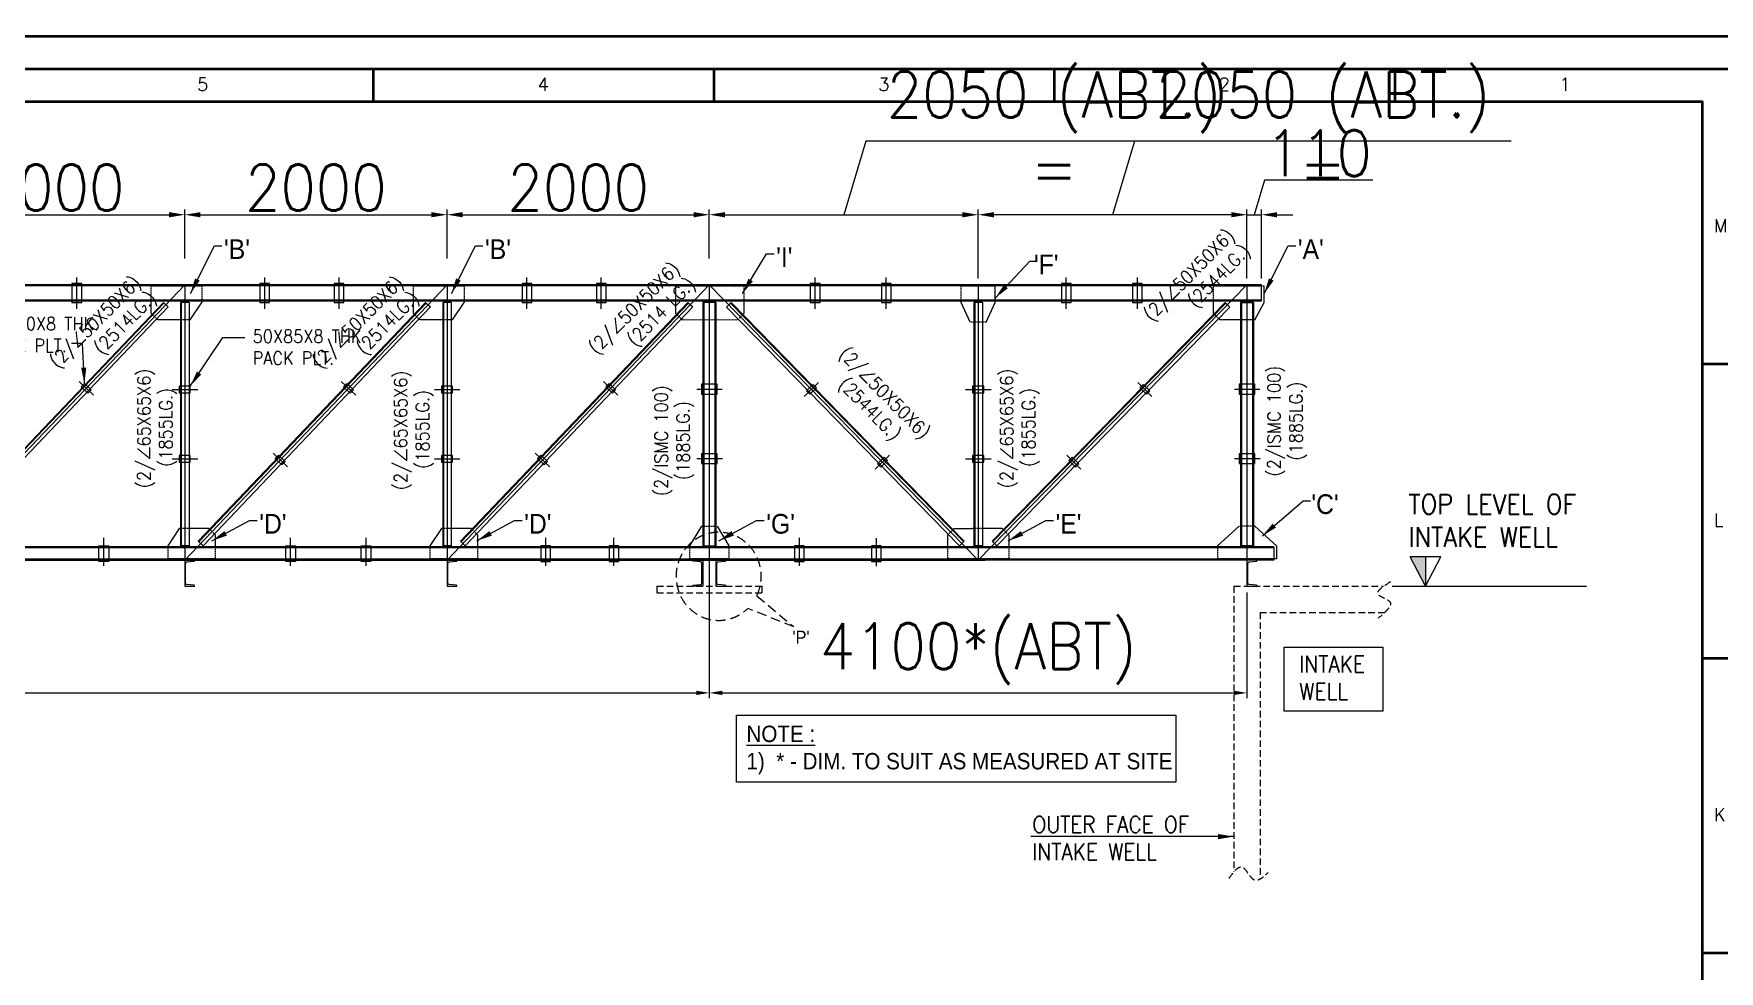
# Model space of a CAD drawing. Header units: millimetres. Extents: x 0 to 1124626, y -157535 to 82123.
# Drawn here: x 381755 to 394609, y 51210 to 58361 of the extents above; entities that cross this region are included whole.
import ezdxf
from ezdxf.enums import TextEntityAlignment as Align

# ---------------------------------------------------------------- set-up
doc = ezdxf.new("R2010")
doc.units = ezdxf.units.MM
doc.header["$MEASUREMENT"] = 0
for name, pattern in [('CENTER', [2, 1.25, -0.25, 0.25, -0.25]), ('DASHED', [0.75, 0.5, -0.25]), ('HIDDEN', [0.375, 0.25, -0.125])]:
    doc.linetypes.add(name, pattern=pattern)
for name, color, linetype, lineweight in [('BORDER', 230, 'Continuous', 40), ('CN', 253, 'Continuous', 15), ('Dim', 6, 'Continuous', 13), ('HIDE', 251, 'HIDDEN', 13), ('PLATE', 190, 'Continuous', 20), ('STR. STEEL', 25, 'Continuous', 18), ('structure', 183, 'Continuous', 15), ('Text', 7, 'Continuous', 15), ('TEXT-4', 2, 'Continuous', 25), ('TITLE TEXT', 50, 'Continuous', 18)]:
    doc.layers.add(name, color=color, linetype=linetype, lineweight=lineweight)
doc.styles.add('ROMANS', font='romans.shx', dxfattribs={"oblique": 10, "height": 0.15})
doc.styles.add('style1', font='romans.shx', dxfattribs={"width": 0.9, "height": 300})
doc.dimstyles.new('Copy of DIM-1', dxfattribs={"dimscale": 40, "dimtxt": 125, "dimasz": 3, "dimexe": 1, "dimexo": 1.2, "dimgap": 0.8, "dimtad": 1, "dimdec": 0, "dimzin": 1, "dimdsep": 46, "dimtxsty": 'style1', "dimcen": 2, "dimclrd": 8, "dimclre": 8, "dimclrt": 7, "dimadec": 0, "dimazin": 0, "dimtfac": 1, "dimtdec": 0, "dimtofl": 0, "dimtmove": 1, "dimatfit": 3, "dimfxl": 1, "dimtolj": 1, "dimtzin": 0, "dimlwd": 9, "dimlwe": 9, "dimarcsym": 1})

# ---------------------------------------------------------------- blocks, each defined once
blk = doc.blocks.new('*D348')
at = {"layer": 'DEFPOINTS', "color": 0, "ltscale": 20, "transparency": 16777216}
for p in [(382907, 56980), (380907, 56598), (382907, 56598)]:
    blk.add_point(p, dxfattribs=at)
at = {"layer": 'Dim', "color": 8, "lineweight": 9, "ltscale": 20, "transparency": 16777216}
for p, q in [((380907, 56646), (380907, 57020)), ((381027, 56980), (382787, 56980)), ((382907, 56646), (382907, 57020))]:
    blk.add_line(p, q, dxfattribs=at)
at = {"layer": 'Dim', "color": 8, "ltscale": 20, "transparency": 16777216}
for points in [[(381027, 57000), (381027, 56960), (380907, 56980)], [(382787, 56960), (382787, 57000), (382907, 56980)]]:
    blk.add_solid(points, dxfattribs=at)
at = {"layer": 'Dim', "color": 7, "ltscale": 20, "transparency": 16777216, "insert": (381907, 57187), "char_height": 350, "attachment_point": 5, "style": 'style1'}
blk.add_mtext('\\A1;2000', dxfattribs=at)
blk = doc.blocks.new('*D349')
at = {"layer": 'DEFPOINTS', "color": 0, "ltscale": 20, "transparency": 16777216}
for p in [(384907, 56980), (382907, 56598), (384907, 56598)]:
    blk.add_point(p, dxfattribs=at)
at = {"layer": 'Dim', "color": 8, "lineweight": 9, "ltscale": 20, "transparency": 16777216}
for p, q in [((382907, 56646), (382907, 57020)), ((383027, 56980), (384787, 56980)), ((384907, 56646), (384907, 57020))]:
    blk.add_line(p, q, dxfattribs=at)
at = {"layer": 'Dim', "color": 8, "ltscale": 20, "transparency": 16777216}
for points in [[(383027, 57000), (383027, 56960), (382907, 56980)], [(384787, 56960), (384787, 57000), (384907, 56980)]]:
    blk.add_solid(points, dxfattribs=at)
at = {"layer": 'Dim', "color": 7, "ltscale": 20, "transparency": 16777216, "insert": (383907, 57187), "char_height": 350, "attachment_point": 5, "style": 'style1'}
blk.add_mtext('\\A1;2000', dxfattribs=at)
blk = doc.blocks.new('*D350')
at = {"layer": 'DEFPOINTS', "color": 0, "ltscale": 20, "transparency": 16777216}
for p in [(386907, 56980), (384907, 56598), (386907, 56598)]:
    blk.add_point(p, dxfattribs=at)
at = {"layer": 'Dim', "color": 8, "lineweight": 9, "ltscale": 20, "transparency": 16777216}
for p, q in [((384907, 56646), (384907, 57020)), ((385027, 56980), (386787, 56980)), ((386907, 56646), (386907, 57020))]:
    blk.add_line(p, q, dxfattribs=at)
at = {"layer": 'Dim', "color": 8, "ltscale": 20, "transparency": 16777216}
for points in [[(385027, 57000), (385027, 56960), (384907, 56980)], [(386787, 56960), (386787, 57000), (386907, 56980)]]:
    blk.add_solid(points, dxfattribs=at)
at = {"layer": 'Dim', "color": 7, "ltscale": 20, "transparency": 16777216, "insert": (385907, 57187), "char_height": 350, "attachment_point": 5, "style": 'style1'}
blk.add_mtext('\\A1;2000', dxfattribs=at)
blk = doc.blocks.new('*D352')
at = {"layer": 'DEFPOINTS', "color": 0, "ltscale": 20, "transparency": 16777216}
for p in [(386907, 54519), (391007, 54146), (391007, 53333)]:
    blk.add_point(p, dxfattribs=at)
at = {"layer": 'Dim', "color": 8, "lineweight": 9, "ltscale": 20, "transparency": 16777216}
for p, q in [((386907, 54471), (386907, 53293)), ((391007, 54098), (391007, 53293)), ((387007, 53333), (390907, 53333))]:
    blk.add_line(p, q, dxfattribs=at)
at = {"layer": 'Dim', "color": 8, "ltscale": 20, "transparency": 16777216}
for points in [[(387007, 53350), (387007, 53317), (386907, 53333)], [(390907, 53317), (390907, 53350), (391007, 53333)]]:
    blk.add_solid(points, dxfattribs=at)
at = {"layer": 'Dim', "color": 7, "ltscale": 20, "transparency": 16777216, "insert": (388957, 53631), "char_height": 350, "attachment_point": 5, "style": 'style1'}
blk.add_mtext('\\A1;4100*(ABT)', dxfattribs=at)
blk = doc.blocks.new('*D353')
at = {"layer": 'DEFPOINTS', "color": 0, "ltscale": 20, "transparency": 16777216}
for p in [(388957, 56980), (386907, 56598), (388957, 56446)]:
    blk.add_point(p, dxfattribs=at)
at = {"layer": 'Dim', "color": 8, "lineweight": 9, "ltscale": 20, "transparency": 16777216}
for p, q in [((388100, 57541), (387932, 56980)), ((390971, 57541), (388100, 57541)), ((386907, 56646), (386907, 57020)), ((387027, 56980), (388837, 56980)), ((388957, 56494), (388957, 57020))]:
    blk.add_line(p, q, dxfattribs=at)
at = {"layer": 'Dim', "color": 8, "ltscale": 20, "transparency": 16777216}
for points in [[(387027, 57000), (387027, 56960), (386907, 56980)], [(388837, 56960), (388837, 57000), (388957, 56980)]]:
    blk.add_solid(points, dxfattribs=at)
at = {"layer": 'Dim', "color": 7, "ltscale": 20, "transparency": 16777216, "char_height": 350, "attachment_point": 5, "style": 'style1'}
for s, insert in [('\\A1;2050 (ABT.)', (389536, 57839)), ('=', (389536, 57334))]:
    blk.add_mtext(s, dxfattribs=dict(at, insert=insert))
blk = doc.blocks.new('*D355')
at = {"layer": 'DEFPOINTS', "color": 0, "ltscale": 20, "transparency": 16777216}
for p in [(386907, 53675), (368907, 53452), (386907, 53333)]:
    blk.add_point(p, dxfattribs=at)
at = {"layer": 'Dim', "color": 8, "lineweight": 9, "ltscale": 20, "transparency": 16777216}
for p, q in [((386907, 53627), (386907, 53293)), ((368907, 53404), (368907, 53293)), ((369007, 53333), (386807, 53333))]:
    blk.add_line(p, q, dxfattribs=at)
at = {"layer": 'Dim', "color": 8, "ltscale": 20, "transparency": 16777216}
for points in [[(369007, 53350), (369007, 53317), (368907, 53333)], [(386807, 53317), (386807, 53350), (386907, 53333)]]:
    blk.add_solid(points, dxfattribs=at)
at = {"layer": 'Dim', "color": 7, "ltscale": 20, "transparency": 16777216, "insert": (377370, 53540), "char_height": 350, "attachment_point": 5, "style": 'style1'}
blk.add_mtext('\\A1;18000', dxfattribs=at)
blk = doc.blocks.new('*D401')
at = {"layer": 'DEFPOINTS', "color": 0, "ltscale": 20, "transparency": 16777216}
for p in [(391117, 56980), (391007, 56446), (391117, 56446)]:
    blk.add_point(p, dxfattribs=at)
at = {"layer": 'Dim', "color": 8, "lineweight": 9, "ltscale": 20, "transparency": 16777216}
for p, q in [((391141, 57243), (391062, 56980)), ((391967, 57243), (391141, 57243)), ((390887, 56980), (390767, 56980)), ((391007, 56494), (391007, 57020)), ((391007, 56980), (391117, 56980)), ((391117, 56494), (391117, 57020)), ((391237, 56980), (391357, 56980))]:
    blk.add_line(p, q, dxfattribs=at)
at = {"layer": 'Dim', "color": 8, "ltscale": 20, "transparency": 16777216}
for points in [[(390887, 56960), (390887, 57000), (391007, 56980)], [(391237, 57000), (391237, 56960), (391117, 56980)]]:
    blk.add_solid(points, dxfattribs=at)
at = {"layer": 'Dim', "color": 7, "ltscale": 20, "transparency": 16777216, "insert": (391554, 57450), "char_height": 350, "attachment_point": 5, "style": 'style1'}
blk.add_mtext('\\A1;110', dxfattribs=at)
blk = doc.blocks.new('*D480')
at = {"layer": 'DEFPOINTS', "color": 0, "ltscale": 20, "transparency": 16777216}
for p in [(388957, 56980), (391007, 56598), (388957, 56446)]:
    blk.add_point(p, dxfattribs=at)
at = {"layer": 'Dim', "color": 8, "lineweight": 9, "ltscale": 20, "transparency": 16777216}
for p, q in [((390150, 57541), (389982, 56980)), ((393021, 57541), (390150, 57541)), ((388957, 56494), (388957, 57020)), ((390887, 56980), (389077, 56980)), ((391007, 56646), (391007, 57020))]:
    blk.add_line(p, q, dxfattribs=at)
at = {"layer": 'Dim', "color": 8, "ltscale": 20, "transparency": 16777216}
for points in [[(389077, 57000), (389077, 56960), (388957, 56980)], [(390887, 56960), (390887, 57000), (391007, 56980)]]:
    blk.add_solid(points, dxfattribs=at)
at = {"layer": 'Dim', "color": 7, "ltscale": 20, "transparency": 16777216, "char_height": 350, "attachment_point": 5, "style": 'style1'}
for s, insert in [('\\A1;2050 (ABT.)', (391586, 57839)), ('=', (391586, 57334))]:
    blk.add_mtext(s, dxfattribs=dict(at, insert=insert))
blk = doc.blocks.new('SHEET-1')
at = {"layer": 'BORDER', "color": 230}
for p, q in [((628.25, 589), (628.25, 584)), ((680.19, 589), (680.19, 584)), ((732.13, 589), (732.13, 584)), ((784.06, 589), (784.06, 584)), ((831, 544.08), (836, 544.08)), ((831, 499.15), (836, 499.15)), ((831, 454.23), (836, 454.23))]:
    blk.add_line(p, q, dxfattribs=at)
at = {"layer": 'BORDER', "color": 141}
blk.add_lwpolyline([(0, 0), (841, 0), (841, 594), (0, 594)], close=True, dxfattribs=at)
at = {"layer": 'BORDER', "color": 230}
for points in [[(5, 5), (836, 5), (836, 589), (5, 589)], [(10, 10), (831, 10), (831, 584), (10, 584)]]:
    blk.add_lwpolyline(points, close=True, dxfattribs=at)
at = {"layer": 'BORDER', "color": 31, "style": 'ROMANS'}
for s, p in [('5', (601.4, 585.7)), ('4', (653.33, 585.7)), ('3', (705.27, 585.7)), ('2', (757.21, 585.7)), ('1', (809.15, 585.7)), ('M', (832.72, 564.15)), ('L', (832.72, 519.23)), ('K', (832.72, 474.3))]:
    blk.add_text(s, height=2, dxfattribs=at).set_placement(p)
blk.add_attdef('FILE', text='', height=2, dxfattribs=at).set_placement((836.21, 1.37), align=Align.RIGHT)

msp = doc.modelspace()

# ---------------------------------------------------------------- hatches: boundary and pattern name
at = {"layer": 'Dim', "ltscale": 20}
msp.add_hatch(color=4, dxfattribs=at).paths.add_polyline_path([(392367.6216, 54145.9608), (392367.6216, 54370.5666), (392250.4979, 54370.5666)])

# ---------------------------------------------------------------- linework, layer by layer
at = {"layer": 'CN', "ltscale": 20}
for p, q in [((382907.0214, 56445.9608), (380907.0214, 54345.9608)), ((382907.0214, 56445.9608), (382907.0214, 54345.9608)), ((384907.0214, 56445.9608), (382907.0214, 54345.9608)), ((384907.0214, 56445.9608), (384907.0214, 54345.9608)), ((386907.0214, 56445.9608), (384907.0214, 54345.9608)), ((386907.0214, 56445.9608), (386907.0214, 54345.9608)), ((386907.0214, 56445.9608), (388957.0214, 54345.9608)), ((388957.0214, 56445.9608), (388957.0214, 54345.9608)), ((388957.0214, 56445.9608), (388957.0214, 54345.9608)), ((391007.0214, 56445.9608), (388957.0214, 54345.9608)), ((391007.0214, 56445.9608), (391007.0214, 54345.9608)), ((368702.0214, 54345.9608), (389007.0214, 54345.9608)), ((391212.0214, 54345.9608), (368702.0214, 54345.9608))]:
    msp.add_line(p, q, dxfattribs=at)
at = {"layer": 'CN', "linetype": 'Continuous', "ltscale": 5}
for p, q in [((382083.5214, 56262.8466), (382083.5214, 56502.0071)), ((383516.5214, 56262.8466), (383516.5214, 56502.0071)), ((384083.5214, 56262.8466), (384083.5214, 56502.0071)), ((385516.5214, 56262.8466), (385516.5214, 56502.0071)), ((386083.5214, 56262.8466), (386083.5214, 56502.0071)), ((387714.8362, 56262.8466), (387714.8362, 56502.0071)), ((388256.8362, 56262.8466), (388256.8362, 56502.0071)), ((389629.0214, 56262.8466), (389629.0214, 56502.0071)), ((390171.0214, 56262.8466), (390171.0214, 56502.0071)), ((382210.4454, 55603.7996), (382100.7838, 55708.2392)), ((384210.4454, 55603.7996), (384100.7838, 55708.2392)), ((386210.4454, 55603.7996), (386100.7838, 55708.2392)), ((387631.5727, 55594.2619), (387739.9374, 55700.0465)), ((390282.4702, 55594.2619), (390174.1055, 55700.0465)), ((382811.6082, 55647.8573), (383005.7219, 55647.8573)), ((384811.6082, 55647.8573), (385005.7219, 55647.8573)), ((386810.9256, 55649.8411), (387005.0393, 55649.8411)), ((388861.6082, 55647.8573), (389055.7219, 55647.8573)), ((390910.9256, 55649.8411), (391105.0393, 55649.8411)), ((383689.7558, 55057.0755), (383580.0942, 55161.5151)), ((385689.7558, 55057.0755), (385580.0942, 55161.5151)), ((388172.9761, 55039.6535), (388281.3409, 55145.4381)), ((389741.0667, 55039.6535), (389632.702, 55145.4381)), ((382811.6082, 55117.8573), (383005.7219, 55117.8573)), ((384811.6082, 55117.8573), (385005.7219, 55117.8573)), ((386812.2837, 55119.8429), (387006.3974, 55119.8429)), ((388861.6082, 55117.8573), (389055.7219, 55117.8573)), ((390912.2837, 55119.8429), (391106.3974, 55119.8429)), ((382289.5214, 54301.9584), (382289.5214, 54516.119)), ((383714.5214, 54301.9584), (383714.5214, 54516.119)), ((384289.5214, 54301.9584), (384289.5214, 54516.119)), ((385659.7554, 54301.9584), (385659.7554, 54516.119)), ((386179.7554, 54301.9584), (386179.7554, 54516.119)), ((387594.0214, 54301.9584), (387594.0214, 54516.119)), ((388181.0214, 54298.8805), (388181.0214, 54513.0411))]:
    msp.add_line(p, q, dxfattribs=at)
at = {"layer": 'CN', "linetype": 'CENTER', "ltscale": 20}
msp.add_line((386907.0214, 54489.7587), (386907.0214, 54004.9321), dxfattribs=at)
at = {"layer": 'Dim', "color": 2, "ltscale": 20}
for p, q in [((392484.7454, 54370.5666), (392250.4979, 54370.5666)), ((392367.6216, 54145.9608), (392250.4979, 54370.5666)), ((392367.6216, 54370.5666), (392367.6216, 54145.9608)), ((392367.6216, 54145.9608), (392484.7454, 54370.5666)), ((392114.3458, 54145.9608), (393594.842, 54145.9608))]:
    msp.add_line(p, q, dxfattribs=at)
at = {"layer": 'Dim', "color": 2, "linetype": 'DASHED', "ltscale": 150}
for p, q in [((387269.2484, 54073.9799), (387552.0975, 53835.9248)), ((387552.0975, 53835.9248), (387200.6366, 53977.655))]:
    msp.add_line(p, q, dxfattribs=at)
at = {"layer": 'Dim', "ltscale": 20}
msp.add_lwpolyline([(391289.8461, 53682.8601), (392042.7217, 53682.8601), (392042.7217, 53194.7421), (391289.8461, 53194.7421)], close=True, dxfattribs=at)
at = {"layer": 'Dim', "ltscale": 0.005}
msp.add_lwpolyline([(387113.8742, 53164.4458), (390465.3916, 53164.4458), (390465.3916, 52652.1025), (387113.8742, 52652.1025)], close=True, dxfattribs=at)
at = {"layer": 'Dim', "linetype": 'DASHED', "ltscale": 150}
msp.add_ellipse((386978.1829, 54222.172), major_axis=(0, -336.0325), ratio=0.9651012162, start_param=1.1140778788, end_param=7.0390787259, dxfattribs=at)
at = {"layer": 'HIDE', "linetype": 'HIDDEN', "ltscale": 200}
for p, q in [((386507.0214, 54145.9608), (387307.0214, 54145.9608)), ((386507.0214, 54145.9608), (386507.0214, 54095.1931)), ((387307.0214, 54145.9608), (387307.0214, 54095.1931)), ((390907.0214, 54145.9608), (392049.145, 54145.9608)), ((390907.0214, 54145.9608), (390907.0214, 51967.5806)), ((386507.0214, 54095.1931), (387307.0214, 54095.1931)), ((391107.0214, 53945.9608), (392056.6272, 53945.9608)), ((391107.0214, 53945.9608), (391107.0214, 51914.1975))]:
    msp.add_line(p, q, dxfattribs=at)
for points in [[(392100.2318, 54178.9466), (392006.6407, 54085.449), (392094.0902, 54030.7581), (392008.0531, 53903.5466)], [(390870.3739, 51919.396), (390970.3889, 52004.5128), (391062.23, 51907.804), (391168.9642, 51962.3577)]]:
    msp.add_spline(points, degree=3, dxfattribs=at)
at = {"layer": 'PLATE', "linetype": 'DASHED', "ltscale": 20}
for p, q in [((383037.0214, 56435.9608), (382650.4779, 56435.9608)), ((382650.4779, 56320.9608), (382650.4779, 56435.9608)), ((383037.0214, 56435.9608), (383037.0214, 56310.9608)), ((385037.0214, 56435.9608), (384650.4779, 56435.9608)), ((384650.4779, 56320.9608), (384650.4779, 56435.9608)), ((385037.0214, 56435.9608), (385037.0214, 56310.9608)), ((387172.8362, 56435.9608), (386650.4779, 56435.9608)), ((386650.4779, 56320.9608), (386650.4779, 56435.9608)), ((387172.8362, 56320.9608), (387172.8362, 56435.9608)), ((389087.0214, 56435.9608), (388827.0214, 56435.9608)), ((388827.0214, 56310.9608), (388827.0214, 56435.9608)), ((391137.0214, 56435.9608), (390750.4779, 56435.9608)), ((390750.4779, 56329.1608), (390750.4779, 56435.9608)), ((382650.4779, 56227.3401), (382701.1676, 56179.0642)), ((382949.5214, 56179.0642), (382864.5214, 56179.0642)), ((384650.4779, 56227.3401), (384701.1676, 56179.0642)), ((384949.5214, 56179.0642), (384864.5214, 56179.0642)), ((386650.4779, 56227.3401), (386701.1676, 56179.0642)), ((387172.8362, 56229.6435), (387123.3387, 56180.146)), ((390750.4779, 56227.3401), (390801.1676, 56179.0642)), ((391049.5214, 56179.0642), (390964.5214, 56179.0642)), ((391067.0214, 56179.0642), (390964.5214, 56179.0642)), ((389017.0214, 56160.9608), (388897.0214, 56160.9608)), ((382949.5214, 54587.8573), (382864.5214, 54587.8573)), ((383139.7554, 54539.5815), (383089.0658, 54587.8573)), ((384949.5214, 54587.8573), (384864.5214, 54587.8573)), ((385139.7554, 54539.5815), (385089.0658, 54587.8573)), ((386847.0214, 54605.9608), (386967.0214, 54605.9608)), ((388724.2874, 54539.5815), (388774.9771, 54587.8573)), ((388999.5214, 54587.8573), (388914.5214, 54587.8573)), ((389189.7554, 54539.5815), (389139.0658, 54587.8573)), ((391067.0214, 54605.9608), (390947.0214, 54605.9608)), ((382777.0214, 54455.9608), (382777.0214, 54355.9608)), ((383139.7554, 54445.9608), (383139.7554, 54355.9608)), ((384777.0214, 54455.9608), (384777.0214, 54355.9608)), ((385139.7554, 54445.9608), (385139.7554, 54355.9608)), ((386757.0214, 54455.9608), (386757.0214, 54355.9608)), ((387057.0214, 54455.9608), (387057.0214, 54355.9608)), ((388724.2874, 54445.9608), (388724.2874, 54355.9608)), ((389189.7554, 54445.9608), (389189.7554, 54355.9608)), ((390782.0214, 54455.9608), (390782.0214, 54355.9608)), ((383139.7554, 54355.9608), (382777.0214, 54355.9608)), ((385139.7554, 54355.9608), (384777.0214, 54355.9608)), ((387057.0214, 54355.9608), (386757.0214, 54355.9608)), ((389189.7554, 54355.9608), (388724.2874, 54355.9608)), ((391212.0214, 54355.9608), (390782.0214, 54355.9608))]:
    msp.add_line(p, q, dxfattribs=at)
at = {"layer": 'PLATE', "ltscale": 20}
for p, q in [((389087.0214, 56310.9608), (389087.0214, 56435.9608)), ((391137.0214, 56310.9608), (391137.0214, 56435.9608)), ((382650.4779, 56227.3401), (382650.4779, 56320.9608)), ((382949.5214, 56179.0642), (383037.0214, 56310.9608)), ((384650.4779, 56227.3401), (384650.4779, 56320.9608)), ((384949.5214, 56179.0642), (385037.0214, 56310.9608)), ((386650.4779, 56227.3401), (386650.4779, 56320.9608)), ((387172.8362, 56229.6435), (387172.8362, 56320.9608)), ((388897.0214, 56160.9608), (388827.0214, 56310.9608)), ((389017.0214, 56160.9608), (389087.0214, 56310.9608)), ((390750.4779, 56227.3401), (390750.4779, 56329.1608)), ((391067.0214, 56179.0642), (391137.0214, 56310.9608)), ((382864.5214, 56179.0642), (382701.1676, 56179.0642)), ((384864.5214, 56179.0642), (384701.1676, 56179.0642)), ((386701.1676, 56179.0642), (387123.3387, 56180.146)), ((390964.5214, 56179.0642), (390801.1676, 56179.0642)), ((382864.5214, 54587.8573), (382777.0214, 54455.9608)), ((383089.0658, 54587.8573), (382949.5214, 54587.8573)), ((383139.7554, 54539.5815), (383139.7554, 54445.9608)), ((384864.5214, 54587.8573), (384777.0214, 54455.9608)), ((385089.0658, 54587.8573), (384949.5214, 54587.8573)), ((385139.7554, 54539.5815), (385139.7554, 54445.9608)), ((386847.0214, 54605.9608), (386757.0214, 54455.9608)), ((386967.0214, 54605.9608), (387057.0214, 54455.9608)), ((388724.2874, 54539.5815), (388724.2874, 54445.9608)), ((388774.9771, 54587.8573), (388914.5214, 54587.8573)), ((389139.0658, 54587.8573), (388999.5214, 54587.8573)), ((389189.7554, 54539.5815), (389189.7554, 54445.9608)), ((390947.0214, 54605.9608), (390782.0214, 54455.9608)), ((391067.0214, 54605.9608), (391232.0214, 54455.9608)), ((391232.0214, 54455.9608), (391232.0214, 54355.9608)), ((391232.0214, 54355.9608), (391212.0214, 54355.9608))]:
    msp.add_line(p, q, dxfattribs=at)
for points in [[(382046.0214, 56310.9608), (382121.0214, 56310.9608), (382121.0214, 56455.9608), (382046.0214, 56455.9608)], [(383479.0214, 56310.9608), (383554.0214, 56310.9608), (383554.0214, 56455.9608), (383479.0214, 56455.9608)], [(384046.0214, 56310.9608), (384121.0214, 56310.9608), (384121.0214, 56455.9608), (384046.0214, 56455.9608)], [(385479.0214, 56310.9608), (385554.0214, 56310.9608), (385554.0214, 56455.9608), (385479.0214, 56455.9608)], [(386046.0214, 56310.9608), (386121.0214, 56310.9608), (386121.0214, 56455.9608), (386046.0214, 56455.9608)], [(387677.3362, 56310.9608), (387752.3362, 56310.9608), (387752.3362, 56455.9608), (387677.3362, 56455.9608)], [(388219.3362, 56310.9608), (388294.3362, 56310.9608), (388294.3362, 56455.9608), (388219.3362, 56455.9608)], [(389591.5214, 56310.9608), (389666.5214, 56310.9608), (389666.5214, 56455.9608), (389591.5214, 56455.9608)], [(390133.5214, 56310.9608), (390208.5214, 56310.9608), (390208.5214, 56455.9608), (390133.5214, 56455.9608)], [(382192.8371, 55645.3172), (382168.1188, 55619.363), (382117.3646, 55667.7003), (382142.0829, 55693.6545)], [(382864.5214, 55672.8573), (382864.5214, 55622.8573), (382949.5214, 55622.8573), (382949.5214, 55672.8573)], [(384192.8371, 55645.3172), (384168.1188, 55619.363), (384117.3646, 55667.7003), (384142.0829, 55693.6545)], [(384864.5214, 55672.8573), (384864.5214, 55622.8573), (384949.5214, 55622.8573), (384949.5214, 55672.8573)], [(386846.3388, 55687.3411), (386846.3388, 55612.3411), (386966.3388, 55612.3411), (386966.3388, 55687.3411)], [(387673.7041, 55610.3463), (387648.6675, 55635.9935), (387698.8214, 55684.9533), (387723.858, 55659.3061)], [(388914.5214, 55672.8573), (388914.5214, 55622.8573), (388999.5214, 55622.8573), (388999.5214, 55672.8573)], [(390240.3388, 55610.3463), (390265.3754, 55635.9935), (390215.2214, 55684.9533), (390190.1848, 55659.3061)], [(390946.3388, 55687.3411), (390946.3388, 55612.3411), (391066.3388, 55612.3411), (391066.3388, 55687.3411)], [(382864.5214, 55142.8573), (382864.5214, 55092.8573), (382949.5214, 55092.8573), (382949.5214, 55142.8573)], [(383647.4291, 55072.6388), (383672.1474, 55098.593), (383621.3933, 55146.9303), (383596.675, 55120.9761)], [(384864.5214, 55142.8573), (384864.5214, 55092.8573), (384949.5214, 55092.8573), (384949.5214, 55142.8573)], [(386847.6969, 55157.3429), (386847.6969, 55082.3429), (386967.6969, 55082.3429), (386967.6969, 55157.3429)], [(388914.5214, 55142.8573), (388914.5214, 55092.8573), (388999.5214, 55092.8573), (388999.5214, 55142.8573)], [(390947.6969, 55157.3429), (390947.6969, 55082.3429), (391067.6969, 55082.3429), (391067.6969, 55157.3429)], [(388215.1076, 55055.7379), (388190.0709, 55081.3851), (388240.2249, 55130.3449), (388265.2615, 55104.6977)], [(389698.9353, 55055.7379), (389723.9719, 55081.3851), (389673.818, 55130.3449), (389648.7814, 55104.6977)], [(382327.0214, 54335.9608), (382252.0214, 54335.9608), (382252.0214, 54455.9608), (382327.0214, 54455.9608)], [(383752.0214, 54335.9608), (383677.0214, 54335.9608), (383677.0214, 54455.9608), (383752.0214, 54455.9608)], [(384327.0214, 54335.9608), (384252.0214, 54335.9608), (384252.0214, 54455.9608), (384327.0214, 54455.9608)], [(385622.2554, 54335.9608), (385697.2554, 54335.9608), (385697.2554, 54455.9608), (385622.2554, 54455.9608)], [(386142.2554, 54335.9608), (386217.2554, 54335.9608), (386217.2554, 54455.9608), (386142.2554, 54455.9608)], [(387556.5214, 54335.9608), (387631.5214, 54335.9608), (387631.5214, 54455.9608), (387556.5214, 54455.9608)], [(388143.5214, 54335.9608), (388218.5214, 54335.9608), (388218.5214, 54455.9608), (388143.5214, 54455.9608)]]:
    msp.add_lwpolyline(points, close=True, dxfattribs=at)
at = {"layer": 'STR. STEEL', "ltscale": 20}
for points in [[(382907.0214, 54145.9608), (382982.0214, 54145.9608), (382982.0214, 54150.8639, 0.383864035), (382979.1559, 54154.0464), (382923.0716, 54159.9411, -0.383864035), (382913.2214, 54170.8808), (382913.2214, 54321.0407, -0.383864035), (382923.0716, 54331.9805), (382979.1559, 54337.8752, 0.383864035), (382982.0214, 54341.0576), (382982.0214, 54345.9608), (382907.0214, 54345.9608)], [(384907.0214, 54145.9608), (384982.0214, 54145.9608), (384982.0214, 54150.8639, 0.383864035), (384979.1559, 54154.0464), (384923.0716, 54159.9411, -0.383864035), (384913.2214, 54170.8808), (384913.2214, 54321.0407, -0.383864035), (384923.0716, 54331.9805), (384979.1559, 54337.8752, 0.383864035), (384982.0214, 54341.0576), (384982.0214, 54345.9608), (384907.0214, 54345.9608)], [(386857.0214, 54145.9608), (386782.0214, 54145.9608), (386782.0214, 54150.8639, -0.383864035), (386784.8869, 54154.0464), (386840.9712, 54159.9411, 0.383864035), (386850.8214, 54170.8808), (386850.8214, 54321.0407, 0.383864035), (386840.9712, 54331.9805), (386784.8869, 54337.8752, -0.383864035), (386782.0214, 54341.0576), (386782.0214, 54345.9608), (386857.0214, 54345.9608)], [(386957.0214, 54145.9608), (387032.0214, 54145.9608), (387032.0214, 54150.8639, 0.383864035), (387029.1559, 54154.0464), (386973.0716, 54159.9411, -0.383864035), (386963.2214, 54170.8808), (386963.2214, 54321.0407, -0.383864035), (386973.0716, 54331.9805), (387029.1559, 54337.8752, 0.383864035), (387032.0214, 54341.0576), (387032.0214, 54345.9608), (386957.0214, 54345.9608)], [(391007.0214, 54145.9608), (391082.0214, 54145.9608), (391082.0214, 54150.8639, 0.383864035), (391079.1559, 54154.0464), (391023.0716, 54159.9411, -0.383864035), (391013.2214, 54170.8808), (391013.2214, 54321.0407, -0.383864035), (391023.0716, 54331.9805), (391079.1559, 54337.8752, 0.383864035), (391082.0214, 54341.0576), (391082.0214, 54345.9608), (391007.0214, 54345.9608)]]:
    msp.add_lwpolyline(points, format="xyb", close=True, dxfattribs=at)
at = {"layer": 'structure', "color": 2, "ltscale": 20}
for p, q in [((391117.0214, 56445.9608), (368797.0214, 56445.9608)), ((391117.0214, 56437.7608), (368797.0214, 56437.7608)), ((391117.0214, 56445.9608), (368857.0214, 56445.9608)), ((368907.0214, 56445.9608), (391117.0214, 56445.9608)), ((391117.0214, 56320.9608), (391117.0214, 56445.9608)), ((391117.0214, 56320.9608), (391117.0214, 56445.9608)), ((391117.0214, 56329.1608), (368797.0214, 56329.1608)), ((391117.0214, 56320.9608), (368797.0214, 56320.9608)), ((382743.9262, 56310.9608), (381010.1003, 54490.4435)), ((382748.271, 56306.8228), (381014.4451, 54486.3056)), ((382743.9262, 56310.9608), (382780.1331, 56276.478)), ((382874.5214, 56310.9608), (382874.5214, 54455.9608)), ((382939.5214, 56310.9608), (382874.5214, 56310.9608)), ((382880.5214, 56310.9608), (382880.5214, 54455.9608)), ((382939.5214, 56310.9608), (382939.5214, 54455.9608)), ((384743.9262, 56310.9608), (383010.1003, 54490.4435)), ((384748.271, 56306.8228), (383014.4451, 54486.3056)), ((384743.9262, 56310.9608), (384780.1331, 56276.478)), ((384874.5214, 56310.9608), (384874.5214, 54455.9608)), ((384939.5214, 56310.9608), (384874.5214, 56310.9608)), ((384880.5214, 56310.9608), (384880.5214, 54455.9608)), ((384939.5214, 56310.9608), (384939.5214, 54455.9608)), ((386743.9262, 56310.9608), (385010.1003, 54490.4435)), ((386748.271, 56306.8228), (385014.4451, 54486.3056)), ((386743.9262, 56310.9608), (386780.1331, 56276.478)), ((386957.0214, 56310.9608), (386857.0214, 56310.9608)), ((386857.0214, 56310.9608), (386857.0214, 54455.9608)), ((386864.7214, 56310.9608), (386864.7214, 54455.9608)), ((386949.3214, 56310.9608), (386949.3214, 54455.9608)), ((386957.0214, 56310.9608), (386957.0214, 54455.9608)), ((387073.7441, 56310.9608), (387037.9654, 56276.0339)), ((387069.4507, 56306.7696), (388846.1888, 54486.6964)), ((387073.7441, 56310.9608), (388850.4822, 54490.8876)), ((388924.5214, 56310.9608), (388924.5214, 54455.9608)), ((388989.5214, 56310.9608), (388924.5214, 56310.9608)), ((388930.5214, 56310.9608), (388930.5214, 54455.9608)), ((388989.5214, 56310.9608), (388989.5214, 54455.9608)), ((390840.2987, 56310.9608), (389063.5607, 54490.8876)), ((390844.5922, 56306.7696), (389067.8541, 54486.6964)), ((390840.2987, 56310.9608), (390876.0775, 56276.0339)), ((390957.0214, 56310.9608), (390957.0214, 54455.9608)), ((390957.0214, 56310.9608), (391057.0214, 56310.9608)), ((390957.0214, 56310.9608), (391057.0214, 56310.9608)), ((391057.0214, 56310.9608), (390957.0214, 56310.9608)), ((391057.0214, 56310.9608), (390957.0214, 56310.9608)), ((390964.7214, 56310.9608), (390964.7214, 54455.9608)), ((390974.5214, 56310.9608), (391039.5214, 56310.9608)), ((390974.5214, 56310.9608), (391039.5214, 56310.9608)), ((391039.5214, 56310.9608), (390974.5214, 56310.9608)), ((391039.5214, 56310.9608), (390974.5214, 56310.9608)), ((391039.5214, 56310.9608), (390974.5214, 56310.9608)), ((391039.5214, 56310.9608), (390974.5214, 56310.9608)), ((391049.3214, 56310.9608), (391049.3214, 54455.9608)), ((391057.0214, 56310.9608), (391057.0214, 54455.9608)), ((382780.1331, 56276.478), (381046.3072, 54455.9608)), ((384780.1331, 56276.478), (383046.3072, 54455.9608)), ((386780.1331, 56276.478), (385046.3072, 54455.9608)), ((387037.9654, 56276.0339), (388814.7035, 54455.9608)), ((390876.0775, 56276.0339), (389099.3394, 54455.9608)), ((391212.0214, 54445.9608), (368702.0214, 54445.9608)), ((391212.0214, 54438.2608), (368702.0214, 54438.2608)), ((382939.5214, 54455.9608), (382874.5214, 54455.9608)), ((383046.3072, 54455.9608), (383010.1003, 54490.4435)), ((384939.5214, 54455.9608), (384874.5214, 54455.9608)), ((385046.3072, 54455.9608), (385010.1003, 54490.4435)), ((386857.0214, 54455.9608), (386957.0214, 54455.9608)), ((386874.5214, 54455.9608), (386939.5214, 54455.9608)), ((386874.5214, 54455.9608), (386939.5214, 54455.9608)), ((386874.5214, 54455.9608), (386939.5214, 54455.9608)), ((386874.5214, 54455.9608), (386939.5214, 54455.9608)), ((386874.5214, 54455.9608), (386939.5214, 54455.9608)), ((388814.7035, 54455.9608), (388850.4822, 54490.8876)), ((388989.5214, 54455.9608), (388924.5214, 54455.9608)), ((388924.5214, 54455.9608), (388989.5214, 54455.9608)), ((388924.5214, 54455.9608), (388989.5214, 54455.9608)), ((388924.5214, 54455.9608), (388989.5214, 54455.9608)), ((388924.5214, 54455.9608), (388989.5214, 54455.9608)), ((388924.5214, 54455.9608), (388989.5214, 54455.9608)), ((388924.5214, 54455.9608), (388989.5214, 54455.9608)), ((388989.5214, 54455.9608), (388924.5214, 54455.9608)), ((389099.3394, 54455.9608), (389063.5607, 54490.8876)), ((391057.0214, 54455.9608), (390957.0214, 54455.9608)), ((391057.0214, 54455.9608), (390957.0214, 54455.9608)), ((391057.0214, 54470.9608), (391057.0214, 54455.9608)), ((391212.0214, 54445.9608), (391212.0214, 54345.9608)), ((391212.0214, 54445.9608), (391212.0214, 54345.9608)), ((391212.0214, 54353.6608), (368702.0214, 54353.6608)), ((391212.0214, 54345.9608), (368702.0214, 54345.9608))]:
    msp.add_line(p, q, dxfattribs=at)
at = {"layer": 'structure', "ltscale": 20}
for points in [[(386192.8371, 55645.3172), (386168.1188, 55619.363), (386117.3646, 55667.7003), (386142.0829, 55693.6545)], [(385647.4291, 55072.6388), (385672.1474, 55098.593), (385621.3933, 55146.9303), (385596.675, 55120.9761)]]:
    msp.add_lwpolyline(points, close=True, dxfattribs=at)

# ---------------------------------------------------------------- block references
at = {"xscale": 50, "yscale": 50, "zscale": 50}
msp.add_blockref('SHEET-1', (352931.1678, 28639.983), dxfattribs=at)

# ---------------------------------------------------------------- texts
at = {"layer": 'Text', "ltscale": 20, "char_height": 100, "style": 'style1'}
for s, insert, width, attachment_point, rotation in [('(2/∠50X50X6)\\P(2544LG.)', (390847.8765, 56881.6809), 2822.717504, 3, 45.38276771), ('(2/∠50X50X6)\\P(2514 LG.)', (386616.8236, 56629.5887), 2822.717504, 3, 45.38276771), ('(2/∠50X50X6)\\P(2514LG.)', (382507.0011, 56523.7925), 2822.717504, 3, 45.38276771), ('(2/∠50X50X6)\\P(2514LG.)', (384509.2791, 56522.7495), 2822.717504, 3, 45.38276771), ('\\pi931.36;(2/∠50X50X6)\\P\\pi1094.2;(2544LG.)', (387306.4973, 56644.0777), 2822.717504, 1, 314.61723229), ('\\pi956.36;(2/∠65X65X6)\\P\\pi1119.2;(1855LG.)', (382845.6139, 53938.5667), 2872.717504, 7, 90), ('\\pi956.36;(2/∠65X65X6)\\P\\pi1119.2;(1855LG.)', (389424.4815, 53938.5667), 2872.717504, 7, 90), ('\\pxqc;(2/ISMC 100)\\P(1885LG.)', (391463.5548, 53970.2808), 2872.717504, 7, 90), ('\\pi956.36;(2/∠65X65X6)\\P\\pi1119.2;(1855LG.)', (384803.4931, 53923.6857), 2872.717504, 7, 90), ('\\pxqc;(2/ISMC 100)\\P(1885LG.)', (386789.7887, 53821.6399), 2872.717504, 7, 90)]:
    msp.add_mtext(s, dxfattribs=dict(at, insert=insert, width=width, attachment_point=attachment_point, rotation=rotation))
at = {"layer": 'Text', "ltscale": 20, "attachment_point": 1, "style": 'style1'}
for s, insert, char_height, width in [('50X70X8 THK. PACK PLT.', (381386.495, 56199.23), 100, 1218.023492), ('50X85X8 THK. PACK PLT.', (383424.9624, 56103.2799), 100, 1218.023492), ('{\\fArial Baltic|b0|i0|c0|p34;\\LNOTE :\\l\\P1)  * - DIM. TO SUIT AS MEASURED AT SITE}', (387190.3577, 53083.2789), 125, 3873.548408), ('OUTER FACE OF INTAKE WELL', (389370.65, 52391.8939), 125, 1789.873363)]:
    msp.add_mtext(s, dxfattribs=dict(at, insert=insert, char_height=char_height, width=width))
at = {"layer": 'TEXT-4', "ltscale": 20, "style": 'style1'}
for s, insert, char_height, width, attachment_point in [("{\\fArial|b0|i0|c0|p34;'B'}", (383206.4043, 56792.5262), 150, 312.201519, 1), ("{\\fArial|b0|i0|c0|p34;'B'}", (385196.8348, 56792.5262), 150, 312.201519, 1), ("{\\fArial|b0|i0|c0|p34;'I'}", (387416.8373, 56731.3415), 150, 312.201519, 1), ("{\\fArial|b0|i0|c0|p34;'A'}", (391394.942, 56792.5262), 150, 111.984005, 1), ("{\\fArial|b0|i0|c0|p34;'F'}", (389569.9384, 56675.7492), 150, 312.201519, 3), ("{\\fArial|b0|i0|c0|p34;'C'}", (391498.0874, 54847.8985), 150, 111.984005, 1), ("{\\fArial|b0|i0|c0|p34;'D'}", (383474.9781, 54697.9751), 150, 312.201519, 1), ("{\\fArial|b0|i0|c0|p34;'D'}", (385495.2484, 54697.9751), 150, 312.201519, 1), ("{\\fArial|b0|i0|c0|p34;'G'}", (387341.1653, 54697.9751), 150, 312.201519, 1), ("{\\fArial|b0|i0|c0|p34;'E'}", (389547.2068, 54697.9751), 150, 312.201519, 1), ("{\\fArial|b0|i0|c0|p34;'P'}", (387672.1182, 53807.5217), 100, 111.984005, 3)]:
    msp.add_mtext(s, dxfattribs=dict(at, insert=insert, char_height=char_height, width=width, attachment_point=attachment_point))
at = {"layer": 'TITLE TEXT', "ltscale": 20, "width": 8570.669872, "attachment_point": 1, "style": 'style1'}
for s, insert, char_height in [('TOP LEVEL OF \\PINTAKE WELL', (392238.325, 54847.0786), 150), ('INTAKE\\PWELL', (391406.4162, 53614.8237), 125)]:
    msp.add_mtext(s, dxfattribs=dict(at, insert=insert, char_height=char_height))

# ---------------------------------------------------------------- dimensions: what is measured, and where the dimension line sits
at = {"layer": 'Dim', "ltscale": 20}
for base, p1, p2, text, override, picture, middle in [((388957.0214, 56979.8491), (386907.0214, 56597.9462), (388957.0214, 56445.9608), '<> (ABT.)\\X=', {"dimtxt": 125}, '*D353', (388132.3216, 57540.8491)), ((391007.0214, 53333.4231), (386907.0214, 54518.6364), (391007.0214, 54145.9608), '<>*(ABT)', {"dimtxt": 125, "dimasz": 2.5}, '*D352', (388957.0214, 53631.4231))]:
    dim = msp.add_linear_dim(base=base, p1=p1, p2=p2, text=text, dimstyle='Copy of DIM-1', override=override, dxfattribs=at)
    dim.commit()
    dim.dimension.update_dxf_attribs({"geometry": picture, "text_midpoint": middle})
dim = msp.add_linear_dim(base=(388957.0214, 56979.8491), p1=(391007.0214, 56597.9462), p2=(388957.0214, 56445.9608), angle=180, text='<> (ABT.)\\X=', dimstyle='Copy of DIM-1', override={"dimtxt": 125}, dxfattribs=at)
dim.commit()
dim.dimension.update_dxf_attribs({"geometry": '*D480', "text_midpoint": (390182.3216, 57540.8491)})
for base, p1, p2, picture, middle in [((391117.0214, 56979.8491), (391007.0214, 56445.9608), (391117.0214, 56445.9608), '*D401', (391172.9215, 57449.8491)), ((382907.0214, 56979.8491), (380907.0214, 56597.9462), (382907.0214, 56597.9462), '*D348', (381907.0214, 57186.8491)), ((384907.0214, 56979.8491), (382907.0214, 56597.9462), (384907.0214, 56597.9462), '*D349', (383907.0214, 57186.8491)), ((386907.0214, 56979.8491), (384907.0214, 56597.9462), (386907.0214, 56597.9462), '*D350', (385907.0214, 57186.8491))]:
    dim = msp.add_linear_dim(base=base, p1=p1, p2=p2, dimstyle='Copy of DIM-1', override={"dimtxt": 125}, dxfattribs=at)
    dim.commit()
    dim.dimension.update_dxf_attribs({"geometry": picture, "text_midpoint": middle})
dim = msp.add_linear_dim(base=(386907.0214, 53333.4231), p1=(368907.0214, 53451.9993), p2=(386907.0214, 53674.6264), dimstyle='Copy of DIM-1', override={"dimtxt": 125, "dimasz": 2.5}, dxfattribs=at)
dim.commit()
dim.dimension.update_dxf_attribs({"geometry": '*D355', "text_midpoint": (377370.4225, 53333.4231), "dimtype": 160})

# ---------------------------------------------------------------- leaders
for points in [[(382949.5988, 56378.7879), (383132.8235, 56743.201), (383190.56, 56743.201)], [(384940.0292, 56378.7879), (385123.2539, 56743.201), (385180.9905, 56743.201)], [(391138.1365, 56378.7879), (391321.3612, 56743.201), (391379.0977, 56743.201)], [(387160.0317, 56378.7879), (387343.2564, 56682.0163), (387400.9929, 56682.0163)], [(389086.9903, 56344.8407), (389350.215, 56626.4241), (389407.9515, 56626.4241)], [(382949.5214, 55672.8573), (383196.3189, 56043.3398), (383366.3793, 56043.3398)], [(382142.0829, 55693.6545), (382127.8714, 55998.9853), (382043.3864, 55998.9853)], [(391124.7396, 54530.9608), (391434.7155, 54798.5734), (391492.4521, 54798.5734)], [(383113.7122, 54492.7711), (383401.3972, 54648.6499), (383459.1337, 54648.6499)], [(385133.9825, 54492.7711), (385421.6675, 54648.6499), (385479.4041, 54648.6499)], [(386979.8994, 54492.7711), (387267.5844, 54648.6499), (387325.3209, 54648.6499)], [(389185.9409, 54492.7711), (389473.6259, 54648.6499), (389531.3624, 54648.6499)], [(390907.0214, 52237.1846), (389358.273, 52237.1846)]]:
    msp.add_leader(points, dimstyle='Copy of DIM-1', override={"dimtxt": 125, "dimgap": 0.8, "dimtad": 0}, dxfattribs=at)

doc.saveas('drawing.dxf')
